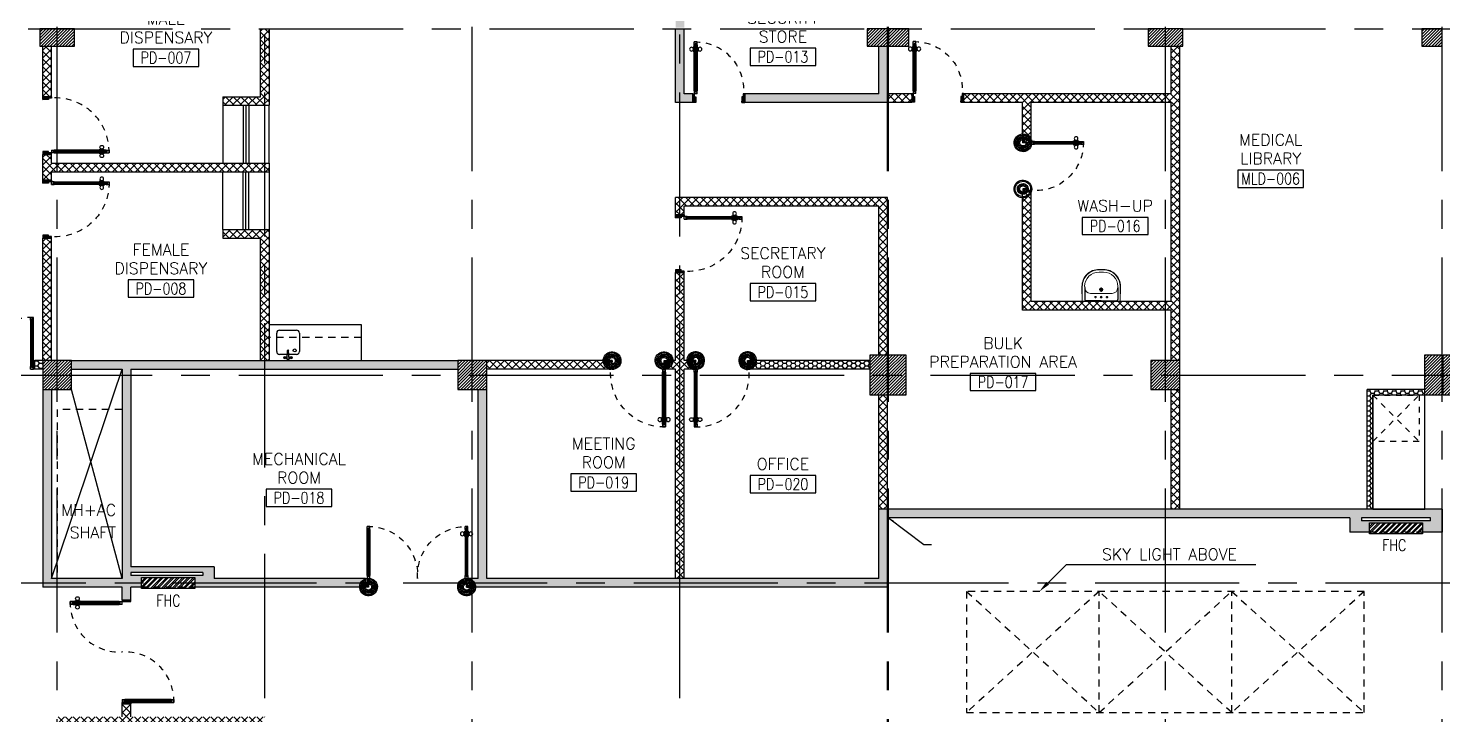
# Model space of a CAD drawing. Extents: x 417819.9 to 417911.9, y 43448 to 43539.2.
# Drawn here: x 417848.96 to 417873.49, y 43482.59 to 43494.48 of the extents above; entities that cross this region are included whole.
import ezdxf
from ezdxf.enums import TextEntityAlignment as Align

# ---------------------------------------------------------------- set-up
doc = ezdxf.new("R2010")
doc.units = 0
doc.header["$MEASUREMENT"] = 0
for name, pattern in [('CENTERX2', [4, 2.5, -0.5, 0.5, -0.5]), ('DASHED', [0.75, 0.5, -0.25]), ('HIDDEN', [0.375, 0.25, -0.125]), ('HIDDEN2', [0.1875, 0.125, -0.0625])]:
    doc.linetypes.add(name, pattern=pattern)
doc.layers.get('0').update_dxf_attribs({"linetype": 'CONTINUOUS'})
for name, color, linetype in [('AXES', 11, 'CENTERX2'), ('COL', 2, 'CONTINUOUS'), ('COUNTER', 5, 'CONTINUOUS'), ('DIM', 4, 'CONTINUOUS'), ('DOOR', 4, 'CONTINUOUS'), ('EJ', 8, 'CONTINUOUS'), ('FHC', 2, 'CONTINUOUS'), ('FIX', 3, 'CONTINUOUS'), ('GAR', 8, 'CONTINUOUS'), ('HAT', 8, 'CONTINUOUS'), ('HIDDEN', 9, 'HIDDEN2'), ('Locker', 7, 'CONTINUOUS'), ('ME-FIX', 3, 'CONTINUOUS'), ('RM-BOX', 2, 'CONTINUOUS'), ('RM-IND', 5, 'CONTINUOUS'), ('RM-NAME', 2, 'CONTINUOUS'), ('RM-NO', 2, 'CONTINUOUS'), ('SHAFT', 7, 'CONTINUOUS'), ('WALL', 2, 'CONTINUOUS'), ('WallType', 11, 'CONTINUOUS'), ('WallType2', 3, 'CONTINUOUS'), ('WIN', 7, 'CONTINUOUS')]:
    doc.layers.add(name, color=color, linetype=linetype)
doc.layers.get('DIM').off()
doc.styles.add('ROMANS', font='ROMANS.shx', dxfattribs={"width": 0.6})
doc.dimstyles.new('STANDARD in', dxfattribs={"dimtxt": 0.2, "dimasz": 0.1, "dimexe": 0.07, "dimexo": 0.05, "dimgap": 0.1, "dimtad": 1, "dimdec": 0, "dimlfac": 1000, "dimzin": 0, "dimdsep": 46, "dimtxsty": 'ROMANS', "dimblk": 'ARCHTICK', "dimcen": 0.05, "dimdle": 0.05, "dimclrd": 4, "dimclre": 4, "dimclrt": 2, "dimadec": 0, "dimazin": 0, "dimtfac": 1, "dimtdec": 0, "dimtmove": 2, "dimatfit": 3, "dimfxl": 0, "dimtolj": 1, "dimtzin": 0, "dimarcsym": 0})
pattern_1 = [(45, (0, 0), (-0.066291260736, 0.066291260736), []), (135, (0, 0), (-0.066291260736, -0.066291260736), [])]
pattern_2 = [(0, (0, 0), (0.075, 0.04330127), [0.05, -0.1]), (120, (0, 0), (-0.074999999836, 0.043301270284), [0.05, -0.1]), (60, (0, 0), (1.64e-10, 0.086602540284), [-0.1, 0.05])]

# ---------------------------------------------------------------- blocks, each defined once
blk = doc.blocks.new('A$C272A55A0')
at = {"layer": 'DOOR', "color": 0, "linetype": 'ByBlock'}
for p, q in [((0, 900), (0, 1050)), ((50, 1050), (0, 1050)), ((50, 950), (50, 1050)), ((1750, 950), (1750, 1050)), ((1750, 1050), (1800, 1050)), ((1800, 1050), (1800, 900)), ((0, 900), (25, 900)), ((25, 950), (50, 950)), ((25, 900), (25, 950)), ((75, 900), (25, 900)), ((25, 850), (25, 900)), ((42, 850), (25, 850)), ((58, 870), (42, 870)), ((42, 870), (42, 850)), ((58, 850), (58, 870)), ((75, 850), (58, 850)), ((75, 900), (75, 850)), ((1725, 900), (1775, 900)), ((1725, 900), (1725, 850)), ((1725, 850), (1742, 850)), ((1742, 870), (1758, 870)), ((1742, 850), (1742, 870)), ((1775, 950), (1750, 950)), ((1758, 870), (1758, 850)), ((1758, 850), (1775, 850)), ((1775, 900), (1775, 950)), ((1800, 900), (1775, 900)), ((1775, 850), (1775, 900)), ((25, 50), (42, 50)), ((25, 50), (25, 0)), ((25, 0), (75, 0)), ((75, 0), (25, 0)), ((42, 50), (42, 30)), ((42, 30), (58, 30)), ((58, 50), (75, 50)), ((58, 50), (58, 30)), ((75, 50), (75, 0)), ((1718, 160), (1709, 160)), ((1709, 95), (1709, 160)), ((1718, 95), (1709, 95)), ((1725, 173), (1718, 173)), ((1718, 173), (1718, 83)), ((1718, 95), (1718, 160)), ((1725, 83), (1718, 83)), ((1742, 50), (1725, 50)), ((1725, 50), (1725, 0)), ((1775, 0), (1725, 0)), ((1725, 0), (1775, 0)), ((1742, 50), (1742, 30)), ((1758, 30), (1742, 30)), ((1775, 50), (1758, 50)), ((1758, 50), (1758, 30)), ((1775, 173), (1782, 173)), ((1775, 83), (1782, 83)), ((1775, 50), (1775, 0)), ((1782, 173), (1782, 83)), ((1782, 160), (1791, 160)), ((1782, 95), (1782, 160)), ((1782, 95), (1791, 95)), ((1791, 95), (1791, 160))]:
    blk.add_line(p, q, dxfattribs=at)
at = {"layer": 'DOOR', "color": 9, "linetype": 'ByBlock'}
for p, q in [((50, 1050), (0, 1010)), ((50, 1050), (0, 937)), ((50, 1050), (37, 950)), ((1750, 1050), (1800, 1010)), ((1750, 1050), (1800, 937)), ((1750, 1050), (1763, 950))]:
    blk.add_line(p, q, dxfattribs=at)
at = {"layer": 'DOOR', "linetype": 'ByBlock'}
for p, q in [((25, 850), (25, 50)), ((42, 850), (42, 50)), ((58, 850), (58, 50)), ((75, 50), (75, 850)), ((1725, 50), (1725, 850)), ((1742, 850), (1742, 50)), ((1758, 850), (1758, 50)), ((1775, 850), (1775, 50))]:
    blk.add_line(p, q, dxfattribs=at)
at = {"layer": 'DOOR', "color": 0, "linetype": 'ByBlock'}
for centre in [(1676, 128), (1824, 128)]:
    blk.add_circle(centre, 32.4, dxfattribs=at)
at = {"layer": 'DOOR', "color": 9, "linetype": 'ByBlock'}
for centre, radius, start, end in [((50, 1050), 54.4, 203.2074, 270), ((50, 1050), 74.4, 227.7764, 270), ((50, 1050), 34.4, 180, 270), ((50, 1050), 14.4, 180, 270), ((1750, 1050), 14.4, 270, 0), ((1750, 1050), 34.4, 270, 0), ((1750, 1050), 54.4, 270, 336.7926), ((1750, 1050), 74.4, 270, 312.2236), ((50, 1050), 94.4, 238.0182, 270), ((50, 1050), 114, 244.0838, 257.3774), ((50, 1050), 134, 248.1598, 259.28), ((50, 1050), 154, 251.1053, 256.2858), ((1750, 1050), 94.4, 270, 301.9818), ((1750, 1050), 114, 282.6226, 295.9162), ((1750, 1050), 134, 280.72, 291.8402), ((1750, 1050), 154, 283.7142, 288.8947)]:
    blk.add_arc(centre, radius, start, end, dxfattribs=at)
at = {"layer": 'DOOR', "linetype": 'HIDDEN', "ltscale": 0.5}
for centre, start, end in [((50, 851), 268.3174, 3.2965), ((1750, 851), 176.7035, 271.6826)]:
    blk.add_arc(centre, 851, start, end, dxfattribs=at)
at = {"layer": 'WALL', "linetype": 'ByBlock'}
blk.add_line((1800, 900), (1800, 1050), dxfattribs=at)
blk = doc.blocks.new('*X90')
at = {"color": 0}
for p, q in [((49339, 32263), (49838, 32761)), ((49339, 32316), (49785, 32761)), ((49339, 32369), (49732, 32761)), ((49339, 32422), (49679, 32761)), ((49339, 32475), (49625, 32761)), ((49339, 32528), (49572, 32761)), ((49339, 32581), (49519, 32761)), ((49339, 32634), (49466, 32761)), ((49339, 32687), (49413, 32761)), ((49339, 32740), (49360, 32761)), ((49391, 32261), (49839, 32710)), ((49444, 32261), (49839, 32657)), ((49497, 32261), (49839, 32603)), ((49550, 32261), (49839, 32550)), ((49603, 32261), (49839, 32497)), ((49656, 32261), (49839, 32444)), ((49709, 32261), (49839, 32391)), ((49762, 32261), (49839, 32338)), ((49815, 32261), (49839, 32285))]:
    blk.add_line(p, q, dxfattribs=at)
blk = doc.blocks.new('COL50')
at = {"layer": 'COL'}
blk.add_lwpolyline([(-250, 250), (-250, -250), (250, -250), (250, 250)], close=True, dxfattribs=at)
blk = doc.blocks.new('RM1')
at = {"layer": 'RM-BOX'}
blk.add_lwpolyline([(570, -200), (-570, -200), (-570, -500), (570, -500)], close=True, dxfattribs=at)
at = {"layer": 'RM-NAME', "style": 'ROMANS'}
for tag, p in [('ROOMNAME1', (0, 324)), ('ROOMNAME2', (0, 0))]:
    blk.add_attdef(tag, text='', height=200, dxfattribs=at).set_placement(p, align=Align.MIDDLE)
at = {"layer": 'RM-NO', "style": 'ROMANS', "width": 0.8}
blk.add_attdef('ROOMNO', text='', height=200, dxfattribs=at).set_placement((0, -350), align=Align.MIDDLE)
blk = doc.blocks.new('*X95')
at = {"color": 0}
for p, q in [((42139, 32275), (42625, 32761)), ((42139, 32328), (42572, 32761)), ((42139, 32381), (42519, 32761)), ((42139, 32434), (42466, 32761)), ((42139, 32487), (42413, 32761)), ((42139, 32540), (42360, 32761)), ((42139, 32593), (42307, 32761)), ((42139, 32646), (42254, 32761)), ((42139, 32699), (42201, 32761)), ((42139, 32752), (42148, 32761)), ((42178, 32261), (42639, 32722)), ((42231, 32261), (42639, 32669)), ((42284, 32261), (42639, 32616)), ((42337, 32261), (42639, 32563)), ((42390, 32261), (42639, 32510)), ((42443, 32261), (42639, 32457)), ((42496, 32261), (42639, 32404)), ((42549, 32261), (42639, 32351)), ((42602, 32261), (42639, 32298))]:
    blk.add_line(p, q, dxfattribs=at)
blk = doc.blocks.new('A$C24ED45A6')
at = {"layer": 'DOOR', "color": 0, "linetype": 'ByBlock'}
for p, q in [((909, 1055), (909, 990)), ((918, 1055), (909, 1055)), ((918, 990), (909, 990)), ((918, 978), (918, 1068)), ((925, 1068), (918, 1068)), ((918, 1055), (918, 990)), ((925, 1100), (925, 1150)), ((925, 1150), (975, 1150)), ((975, 1150), (925, 1150)), ((942, 1100), (925, 1100)), ((942, 1100), (942, 1120)), ((958, 1120), (942, 1120)), ((958, 1100), (958, 1120)), ((975, 1100), (958, 1100)), ((975, 1100), (975, 1150)), ((975, 1068), (982, 1068)), ((982, 978), (982, 1068)), ((982, 1055), (982, 990)), ((982, 1055), (991, 1055)), ((982, 990), (991, 990)), ((991, 1055), (991, 990)), ((925, 978), (918, 978)), ((975, 978), (982, 978)), ((0, 0), (0, 150)), ((0, 150), (25, 150)), ((50, 0), (0, 0)), ((25, 150), (25, 100)), ((25, 100), (50, 100)), ((50, 100), (50, 0)), ((925, 150), (925, 200)), ((925, 200), (942, 200)), ((925, 150), (975, 150)), ((942, 200), (942, 180)), ((942, 180), (958, 180)), ((975, 100), (950, 100)), ((950, 100), (950, 0)), ((958, 180), (958, 200)), ((958, 200), (975, 200)), ((975, 200), (975, 150)), ((1000, 150), (975, 150)), ((975, 150), (975, 100)), ((1000, 150), (1000, 0)), ((950, 0), (1000, 0))]:
    blk.add_line(p, q, dxfattribs=at)
at = {"layer": 'DOOR', "linetype": 'ByBlock'}
for p, q in [((925, 1100), (925, 200)), ((942, 200), (942, 1100)), ((958, 200), (958, 1100)), ((975, 200), (975, 1100))]:
    blk.add_line(p, q, dxfattribs=at)
at = {"layer": 'DOOR', "color": 9, "linetype": 'ByBlock'}
for p, q in [((50, 0), (0, 114)), ((50, 0), (0, 40)), ((50, 0), (37, 100)), ((950, 0), (1000, 114)), ((950, 0), (963, 100)), ((950, 0), (1000, 40))]:
    blk.add_line(p, q, dxfattribs=at)
at = {"layer": 'DOOR', "color": 0, "linetype": 'ByBlock'}
for centre in [(876, 1023), (1024, 1023)]:
    blk.add_circle(centre, 32.4, dxfattribs=at)
at = {"layer": 'DOOR', "linetype": 'HIDDEN', "ltscale": 0.5}
blk.add_arc((950, 222), 928, 88.456, 184.4816, dxfattribs=at)
at = {"layer": 'DOOR', "color": 9, "linetype": 'ByBlock'}
for centre, radius, start, end in [((50, 0), 154, 103.7142, 108.8947), ((50, 0), 134, 100.72, 111.8402), ((50, 0), 114, 102.6226, 115.9162), ((50, 0), 94.4, 90, 121.9818), ((50, 0), 74.4, 90, 132.2236), ((50, 0), 54.4, 90, 156.7926), ((50, 0), 34.4, 90, 180), ((50, 0), 14.4, 90, 180), ((950, 0), 94.4, 58.0182, 90), ((950, 0), 74.4, 47.7764, 90), ((950, 0), 54.4, 23.2074, 90), ((950, 0), 34.4, 0, 90), ((950, 0), 14.4, 0, 90), ((950, 0), 134, 68.1598, 79.28), ((950, 0), 114, 64.0838, 77.3774), ((950, 0), 154, 71.1053, 76.2858)]:
    blk.add_arc(centre, radius, start, end, dxfattribs=at)
at = {"layer": 'WALL'}
blk.add_line((1000, 0), (1000, 150), dxfattribs=at)
blk = doc.blocks.new('DOOR90')
at = {"layer": 'DOOR', "color": 7, "linetype": 'ByBlock'}
for p, q in [((-150, 0), (0, 0)), ((-150, 0), (-150, -25)), ((0, -50), (-114, 0)), ((0, -50), (-40, 0)), ((0, -50), (0, 0)), ((-1000, -25), (-1050, -25)), ((-1050, -75), (-1050, -25)), ((-1050, -25), (-1050, -75)), ((-1000, -75), (-1050, -75)), ((-1000, -42), (-1020, -42)), ((-1020, -42), (-1020, -58)), ((-1000, -58), (-1020, -58)), ((-1000, -25), (-1000, -42)), ((-1000, -58), (-1000, -75)), ((-878, -18), (-968, -18)), ((-968, -25), (-968, -18)), ((-968, -75), (-968, -82)), ((-878, -82), (-968, -82)), ((-955, -9), (-890, -9)), ((-955, -18), (-955, -9)), ((-955, -18), (-890, -18)), ((-955, -82), (-890, -82)), ((-955, -82), (-955, -91)), ((-955, -91), (-890, -91)), ((-890, -18), (-890, -9)), ((-890, -82), (-890, -91)), ((-878, -25), (-878, -18)), ((-878, -75), (-878, -82)), ((-200, -25), (-150, -25)), ((-200, -42), (-200, -25)), ((-180, -42), (-200, -42)), ((-200, -58), (-180, -58)), ((-200, -75), (-200, -58)), ((-150, -75), (-200, -75)), ((-180, -58), (-180, -42)), ((-150, -25), (-100, -25)), ((-150, -75), (-150, -25)), ((-100, -25), (-100, -50)), ((0, -50), (-100, -37)), ((-100, -50), (0, -50)), ((-150, -875), (-100, -875)), ((-150, -900), (-150, -875)), ((-150, -900), (0, -900)), ((0, -900), (-150, -900)), ((0, -850), (-114, -900)), ((-100, -875), (-100, -850)), ((0, -850), (-100, -863)), ((-100, -850), (0, -850)), ((0, -850), (-40, -900)), ((0, -850), (0, -900))]:
    blk.add_line(p, q, dxfattribs=at)
at = {"layer": 'DOOR', "linetype": 'ByBlock'}
for p, q in [((-200, -25), (-1000, -25)), ((-200, -42), (-1000, -42)), ((-200, -58), (-1000, -58)), ((-1000, -75), (-200, -75))]:
    blk.add_line(p, q, dxfattribs=at)
at = {"layer": 'DOOR', "color": 7, "linetype": 'ByBlock'}
for centre in [(-923, 24), (-923, -124)]:
    blk.add_circle(centre, 32.4, dxfattribs=at)
for centre, radius, start, end in [((0, -50), 154, 161.1053, 166.2858), ((0, -50), 94.4, 148.0182, 180), ((0, -50), 134, 158.1598, 169.28), ((0, -50), 114, 154.0838, 167.3774), ((0, -50), 74.4, 137.7764, 180), ((0, -50), 54.4, 113.2074, 180), ((0, -50), 34.4, 90, 180), ((0, -50), 14.4, 90, 180), ((0, -850), 154, 193.7142, 198.8947), ((0, -850), 134, 190.72, 201.8402), ((0, -850), 94.4, 180, 211.9818), ((0, -850), 74.4, 180, 222.2236), ((0, -850), 54.4, 180, 246.7926), ((0, -850), 34.4, 180, 270), ((0, -850), 14.4, 180, 270)]:
    blk.add_arc(centre, radius, start, end, dxfattribs=at)
at = {"layer": 'DOOR', "linetype": 'HIDDEN', "ltscale": 0.5}
blk.add_arc((-222, -50), 828, 178.2701, 275.003, dxfattribs=at)
blk = doc.blocks.new('_ARCHTICK')
at = {"color": 0, "linetype": 'ByBlock', "const_width": 0.15}
blk.add_lwpolyline([(-0.5, -0.5), (0.5, 0.5)], dxfattribs=at)
blk = doc.blocks.new('*X89')
at = {"color": 0}
for p, q in [((61359, 32297), (61823, 32761)), ((61359, 32350), (61770, 32761)), ((61359, 32403), (61717, 32761)), ((61359, 32456), (61664, 32761)), ((61359, 32509), (61611, 32761)), ((61359, 32562), (61558, 32761)), ((61359, 32615), (61505, 32761)), ((61359, 32668), (61452, 32761)), ((61359, 32721), (61399, 32761)), ((61376, 32261), (61859, 32744)), ((61429, 32261), (61859, 32691)), ((61482, 32261), (61859, 32638)), ((61535, 32261), (61859, 32585)), ((61588, 32261), (61859, 32532)), ((61641, 32261), (61859, 32479)), ((61694, 32261), (61859, 32426)), ((61747, 32261), (61859, 32373)), ((61800, 32261), (61859, 32320)), ((61853, 32261), (61859, 32267))]:
    blk.add_line(p, q, dxfattribs=at)
blk = doc.blocks.new('C11')
at = {"layer": 'HAT'}
h = blk.add_hatch(dxfattribs=at)
h.set_pattern_fill('ANSI31', color=256, scale=300, style=0)
h.set_pattern_definition([(45, (-383765.23, -62181), (-26.5165043, 26.5165043), [])])
h.paths.add_polyline_path([(-20, 350), (-20, 700), (-320, 700), (-320, 350)])
h.paths.add_polyline_path([(-320, 0), (-20, 0), (-20, 350), (-320, 350)])
h = blk.add_hatch(dxfattribs=at)
h.set_pattern_fill('ANSI31', color=256, scale=300, style=0)
h.set_pattern_definition([(45, (-383445.23, -62181), (-26.5165043, 26.5165043), [])])
h.paths.add_polyline_path([(300, 350), (300, 700), (0, 700), (0, 350)])
h.paths.add_polyline_path([(0, 0), (300, 0), (300, 350), (0, 350)])
at = {"layer": 'COL'}
for points in [[(-20, 700), (-20, 0), (-320, 0), (-320, 700)], [(300, 700), (300, 0), (0, 0), (0, 700)]]:
    blk.add_lwpolyline(points, close=True, dxfattribs=at)
blk = doc.blocks.new('LAV-003')
at = {"layer": 'FIX', "linetype": 'ByBlock'}
blk.add_line((-328, -25), (328, -25), dxfattribs=at)
at = {"layer": 'FIX', "linetype": 'Continuous', "lineweight": 20}
for p, q in [((-328, -285), (-328, -25)), ((0, -165), (-187, -165)), ((0, -165), (187, -165)), ((328, -285), (328, -25)), ((-288, -285), (-288, -265)), ((287, -285), (287, -265)), ((0, -535), (-38, -535)), ((0, -575), (-38, -575)), ((0, -535), (38, -535)), ((0, -575), (38, -575))]:
    blk.add_line(p, q, dxfattribs=at)
at = {"layer": 'FIX', "linetype": 'ByBlock', "ltscale": 0.3}
for p, q in [((-288, -265), (-288, -60)), ((0, -35), (-262, -35)), ((0, -35), (262, -35)), ((287, -265), (287, -60))]:
    blk.add_line(p, q, dxfattribs=at)
at = {"layer": 'FIX', "linetype": 'DASHED', "lineweight": 20, "ltscale": 0.04}
for p, q in [((-36, -230), (37, -230)), ((0, -194), (0, -266))]:
    blk.add_line(p, q, dxfattribs=at)
at = {"layer": 'FIX', "lineweight": 20}
for p, q in [((-16, -101), (15, -101)), ((0, -85), (0, -116))]:
    blk.add_line(p, q, dxfattribs=at)
at = {"layer": 'FIX', "linetype": 'Continuous', "lineweight": 20}
blk.add_lwpolyline([(295, -25), (0, -25), (-328, -25), (-334, -285, 0.414214), (-38, -582), (0, -582), (38, -582, 0.414214), (334, -285), (328, -25), (0, -25)], format="xyb", dxfattribs=at)
at = {"layer": 'FIX', "linetype": 'HIDDEN', "lineweight": 20, "ltscale": 0.05}
for centre in [(-100, -101), (100, -101)]:
    blk.add_circle(centre, 12.4, dxfattribs=at)
at = {"layer": 'FIX', "lineweight": 20}
for centre, radius in [((0, -230), 29.5), ((0, -230), 22.5), ((0, -101), 15.5)]:
    blk.add_circle(centre, radius, dxfattribs=at)
at = {"layer": 'FIX', "linetype": 'ByBlock', "ltscale": 0.3}
for centre, start, end in [((-262, -60), 90, 180), ((262, -60), 0, 90)]:
    blk.add_arc(centre, 25, start, end, dxfattribs=at)
at = {"layer": 'FIX', "linetype": 'Continuous', "lineweight": 20}
for centre, radius, start, end in [((-187, -265), 100, 90, 180), ((187, -265), 100, 0, 90), ((-38, -285), 290, 180, 270), ((-38, -285), 250, 180, 270), ((38, -285), 290, 270, 0), ((38, -285), 250, 270, 0)]:
    blk.add_arc(centre, radius, start, end, dxfattribs=at)
blk = doc.blocks.new('fe-door')
at = {"layer": 'DOOR', "color": 0, "linetype": 'ByBlock'}
for p, q in [((-900, 1775), (-900, 1725)), ((-900, 1725), (-900, 1775)), ((-850, 1775), (-900, 1775)), ((-850, 1725), (-900, 1725)), ((-870, 1758), (-870, 1742)), ((-850, 1758), (-870, 1758)), ((-850, 1742), (-870, 1742)), ((-850, 1775), (-850, 1758)), ((-850, 1742), (-850, 1725)), ((-818, 1775), (-818, 1782)), ((-728, 1782), (-818, 1782)), ((-818, 1725), (-818, 1718)), ((-728, 1718), (-818, 1718)), ((-805, 1782), (-805, 1791)), ((-805, 1791), (-740, 1791)), ((-805, 1782), (-740, 1782)), ((-805, 1718), (-805, 1709)), ((-805, 1718), (-740, 1718)), ((-740, 1782), (-740, 1791)), ((-740, 1718), (-740, 1709)), ((-728, 1775), (-728, 1782)), ((-728, 1725), (-728, 1718)), ((-50, 1758), (-50, 1775)), ((-50, 1775), (0, 1775)), ((-30, 1758), (-50, 1758)), ((-50, 1725), (-50, 1742)), ((-50, 1742), (-30, 1742)), ((0, 1725), (-50, 1725)), ((-30, 1742), (-30, 1758)), ((150, 1800), (0, 1800)), ((0, 1800), (0, 1775)), ((0, 1725), (0, 1775)), ((0, 1775), (150, 1775)), ((150, 1775), (150, 1800)), ((-805, 1709), (-740, 1709)), ((0, 75), (0, 25)), ((0, 75), (50, 75)), ((0, 0), (0, 25)), ((0, 25), (50, 25)), ((150, 25), (0, 25)), ((0, 0), (150, 0)), ((30, 58), (30, 42)), ((50, 58), (30, 58)), ((30, 42), (50, 42)), ((50, 75), (50, 58)), ((50, 42), (50, 25)), ((150, 25), (150, 0)), ((850, 58), (850, 75)), ((850, 75), (900, 75)), ((850, 58), (870, 58)), ((850, 25), (850, 42)), ((850, 42), (870, 42)), ((850, 25), (900, 25)), ((870, 42), (870, 58)), ((900, 25), (900, 75)), ((900, 75), (900, 25))]:
    blk.add_line(p, q, dxfattribs=at)
at = {"layer": 'DOOR', "linetype": 'ByBlock'}
for p, q in [((-50, 1775), (-850, 1775)), ((-50, 1758), (-850, 1758)), ((-50, 1742), (-850, 1742)), ((-850, 1725), (-50, 1725)), ((850, 75), (50, 75)), ((50, 58), (850, 58)), ((50, 42), (850, 42)), ((50, 25), (850, 25))]:
    blk.add_line(p, q, dxfattribs=at)
at = {"layer": 'DOOR', "color": 0, "linetype": 'ByBlock'}
for centre in [(-773, 1824), (-773, 1676)]:
    blk.add_circle(centre, 32.4, dxfattribs=at)
at = {"layer": 'DOOR', "linetype": 'HIDDEN', "ltscale": 0.5}
for centre, start, end in [((-49, 1750), 178.3174, 273.2965), ((49, 50), 358.3174, 93.2965)]:
    blk.add_arc(centre, 851, start, end, dxfattribs=at)
at = {"layer": 'WALL'}
for p, q in [((0, 1800), (150, 1800)), ((0, 0), (150, 0))]:
    blk.add_line(p, q, dxfattribs=at)
at = {"layer": 'WALL', "linetype": 'ByBlock'}
blk.add_line((0, 1800), (150, 1800), dxfattribs=at)
blk = doc.blocks.new('A$C347D0806')
at = {"layer": 'ME-FIX'}
for p, q in [((0.627, 1.6), (0.627, 0)), ((0.019, 1.254), (0.019, 1.287)), ((0.019, 1.287), (0.174, 1.28)), ((0.019, 1.254), (0.174, 1.261)), ((0.107, 1.28), (0.107, 1.417)), ((0.107, 1.124), (0.107, 1.261)), ((0.157, 1.467), (0.478, 1.467)), ((0.528, 1.417), (0.528, 1.124)), ((0.478, 1.074), (0.157, 1.074)), ((0.627, 0), (0, 0))]:
    blk.add_line(p, q, dxfattribs=at)
for centre, radius in [((0.05, 1.32), 0.0217), ((0.05, 1.221), 0.0217), ((0.05, 1.32), 0.014), ((0.05, 1.221), 0.014), ((0.177, 1.156), 0.0255)]:
    blk.add_circle(centre, radius, dxfattribs=at)
for centre, radius, start, end in [((0.157, 1.417), 0.0499, 90, 180), ((0.174, 1.27), 0.00997, 270, 90), ((0.478, 1.417), 0.0499, 0, 90), ((0.157, 1.124), 0.0499, 180, 270), ((0.478, 1.124), 0.0499, 270, 0)]:
    blk.add_arc(centre, radius, start, end, dxfattribs=at)

msp = doc.modelspace()

# ---------------------------------------------------------------- hatches: boundary and pattern name
at = {"layer": 'FHC', "linetype": 'ByBlock', "ltscale": 0.3}
h = msp.add_hatch(dxfattribs=at)
h.set_pattern_fill('ANSI32', color=11, scale=175, style=0)
h.set_pattern_definition([(44.999998, (417640.020424, 43454.67332), (-0.046403885, 0.046403882), []), (44.999998, (417640.05136, 43454.67332), (-0.046403885, 0.046403882), [])])
h.paths.add_polyline_path([(417873.1366, 43485.7243), (417873.1366, 43485.9143), (417872.2166, 43485.9143), (417872.2166, 43485.7243)])
h.paths.add_polyline_path([(417872.004, 43485.3032), (417872.004, 43485.724), (417872.2665, 43485.724), (417872.2665, 43485.3032)], flags=9)
h = msp.add_hatch(dxfattribs=at)
h.set_pattern_fill('ANSI32', color=11, scale=175, style=0)
h.set_pattern_definition([(44.999998, (417618.725424, 43453.72332), (-0.046403885, 0.046403882), []), (44.999998, (417618.75636, 43453.72332), (-0.046403885, 0.046403882), [])])
h.paths.add_polyline_path([(417851.8416, 43484.7743), (417851.8416, 43484.9643), (417850.9216, 43484.9643), (417850.9216, 43484.7743)])
h.paths.add_polyline_path([(417850.709, 43484.3532), (417850.709, 43484.774), (417850.9715, 43484.774), (417850.9715, 43484.3532)], flags=9)
at = {"layer": 'HAT'}
h = msp.add_hatch(dxfattribs=at)
h.set_pattern_fill('ANSI31', color=256, scale=0.3, style=0)
h.set_pattern_definition([(45, (417490.911385, 43455.643322), (-0.0265165043, 0.0265165043), [])])
h.paths.add_polyline_path([(417849.4566, 43494.1743), (417849.4566, 43494.4743), (417849.1566, 43494.4743), (417849.1566, 43494.1743)])
h.paths.add_polyline_path([(417849.7566, 43494.1743), (417849.7566, 43494.4743), (417849.4566, 43494.4743), (417849.4566, 43494.1743)])
h = msp.add_hatch(dxfattribs=at)
h.set_pattern_fill('ANSI31', color=256, scale=300, style=0)
h.set_pattern_definition([(44.999998, (417480.111367, 43455.643322), (-0.0265165056, 0.026516504), [])])
h.paths.add_polyline_path([(417863.5066, 43494.1743), (417863.8566, 43494.1743), (417863.8566, 43494.4743), (417863.5066, 43494.4743)])
h = msp.add_hatch(dxfattribs=at)
h.set_pattern_fill('ANSI31', color=256, scale=300, style=0)
h.set_pattern_definition([(44.999998, (417480.481367, 43455.643322), (-0.0265165056, 0.026516504), [])])
h.paths.add_polyline_path([(417863.8766, 43494.1743), (417864.2266, 43494.1743), (417864.2266, 43494.4743), (417863.8766, 43494.4743)])
h = msp.add_hatch(dxfattribs=at)
h.set_pattern_fill('ANSI31', color=256, scale=0.3, style=0)
h.set_pattern_definition([(45, (417510.131385, 43455.643322), (-0.0265165043, 0.0265165043), [])])
h.paths.add_polyline_path([(417868.6766, 43494.1743), (417868.6766, 43494.4743), (417868.3766, 43494.4743), (417868.3766, 43494.1743)])
h.paths.add_polyline_path([(417868.9766, 43494.1743), (417868.9766, 43494.4743), (417868.6766, 43494.4743), (417868.6766, 43494.1743)])
h = msp.add_hatch(dxfattribs=at)
h.set_pattern_fill('ANSI31', color=256, scale=0.3, style=0)
h.set_pattern_definition([(45, (417489.731385, 43455.643322), (-0.0265165043, 0.0265165043), [])])
h.paths.add_polyline_path([(417873.1266, 43494.1743), (417873.4766, 43494.1743), (417873.4766, 43494.4743), (417873.1266, 43494.4743)])
h = msp.add_hatch(dxfattribs=at)
h.set_pattern_fill('ANSI31', color=256, scale=0.3, style=0)
h.set_pattern_definition([(45, (417480.111385, 43425.943322), (-0.0265165043, 0.0265165043), [])])
h.paths.add_polyline_path([(417863.8566, 43488.4743), (417863.8566, 43488.8243), (417863.5566, 43488.8243), (417863.5566, 43488.4743)])
h.paths.add_polyline_path([(417863.5566, 43488.1243), (417863.8566, 43488.1243), (417863.8566, 43488.4743), (417863.5566, 43488.4743)])
h = msp.add_hatch(dxfattribs=at)
h.set_pattern_fill('ANSI31', color=256, scale=0.3, style=0)
h.set_pattern_definition([(45, (417480.431385, 43425.943322), (-0.0265165043, 0.0265165043), [])])
h.paths.add_polyline_path([(417864.1766, 43488.4743), (417864.1766, 43488.8243), (417863.8766, 43488.8243), (417863.8766, 43488.4743)])
h.paths.add_polyline_path([(417863.8766, 43488.1243), (417864.1766, 43488.1243), (417864.1766, 43488.4743), (417863.8766, 43488.4743)])
at = {"layer": 'WallType'}
h = msp.add_hatch(dxfattribs=at)
h.set_pattern_fill('ANSI37', color=256, scale=0.75, style=0)
h.set_pattern_definition(pattern_1)
h.paths.add_polyline_path([(417853.1316, 43494.4743), (417852.9816, 43494.4743), (417852.9816, 43493.2993), (417852.3316, 43493.2993), (417852.3316, 43493.1493), (417853.1316, 43493.1493)])
h = msp.add_hatch(dxfattribs=at)
h.set_pattern_fill('ANSI37', color=256, scale=0.75, style=0)
h.set_pattern_definition(pattern_1)
h.paths.add_polyline_path([(417849.3566, 43494.1743), (417849.2066, 43494.1743), (417849.2066, 43493.2993), (417849.3566, 43493.2993)])
h = msp.add_hatch(dxfattribs=at)
h.set_pattern_fill('ANSI37', color=256, scale=0.75, style=0)
h.set_pattern_definition(pattern_1)
h.paths.add_polyline_path([(417868.9266, 43494.1743), (417868.7766, 43494.1743), (417868.7766, 43493.3493), (417865.1766, 43493.3493), (417865.1766, 43493.1993), (417866.2016, 43493.1993), (417866.2016, 43492.5493), (417866.3516, 43492.5493), (417866.3516, 43493.1993), (417868.7766, 43493.1993), (417868.7766, 43489.7493), (417866.3516, 43489.7493), (417866.3516, 43491.6493), (417866.2016, 43491.6493), (417866.2016, 43489.5993), (417868.7766, 43489.5993), (417868.7766, 43488.7243), (417868.9266, 43488.7243)])
h = msp.add_hatch(dxfattribs=at)
h.set_pattern_fill('ANSI37', color=256, scale=0.75, style=0)
h.set_pattern_definition(pattern_1)
h.paths.add_polyline_path([(417864.2766, 43493.3493), (417863.8766, 43493.3493), (417863.8766, 43493.1993), (417864.2766, 43493.1993)])
h = msp.add_hatch(dxfattribs=at)
h.set_pattern_fill('ANSI37', color=256, scale=0.75, style=0)
h.set_pattern_definition(pattern_1)
h.paths.add_polyline_path([(417853.1316, 43492.1493), (417849.3566, 43492.1493), (417849.3566, 43492.2993), (417849.2066, 43492.2993), (417849.2066, 43491.8493), (417849.3566, 43491.8493), (417849.3566, 43491.9993), (417853.1316, 43491.9993)])
h = msp.add_hatch(dxfattribs=at)
h.set_pattern_fill('ANSI37', color=256, scale=0.75, style=0)
h.set_pattern_definition(pattern_1)
h.paths.add_polyline_path([(417859.0316, 43488.7243), (417856.9066, 43488.7243), (417856.9066, 43488.5743), (417859.0316, 43488.5743)])
h.paths.add_polyline_path([(417860.4816, 43488.7243), (417860.3316, 43488.7243), (417860.3316, 43490.2493), (417860.1816, 43490.2493), (417860.1816, 43488.7243), (417860.0316, 43488.7243), (417860.0316, 43488.5743), (417860.1816, 43488.5743), (417860.1816, 43484.9493), (417860.3316, 43484.9493), (417860.3316, 43488.5743), (417860.4816, 43488.5743)])
h.paths.add_polyline_path([(417863.8566, 43491.5493), (417860.1816, 43491.5493), (417860.1816, 43491.2493), (417860.3316, 43491.2493), (417860.3316, 43491.3993), (417863.7066, 43491.3993), (417863.7066, 43488.8243), (417863.8566, 43488.8243)])
h.paths.add_polyline_path([(417863.8566, 43488.1243), (417863.7066, 43488.1243), (417863.7066, 43486.1493), (417863.8566, 43486.1493)])
h = msp.add_hatch(dxfattribs=at)
h.set_pattern_fill('ANSI37', color=256, scale=0.75, style=0)
h.set_pattern_definition(pattern_1)
h.paths.add_polyline_path([(417853.1316, 43490.9993), (417852.3316, 43490.9993), (417852.3316, 43490.8493), (417852.9816, 43490.8493), (417852.9816, 43488.7243), (417853.1316, 43488.7243)])
h = msp.add_hatch(dxfattribs=at)
h.set_pattern_fill('ANSI37', color=256, scale=0.75, style=0)
h.set_pattern_definition(pattern_1)
h.paths.add_polyline_path([(417849.3566, 43490.8493), (417849.2066, 43490.8493), (417849.2066, 43488.7243), (417849.3566, 43488.7243)])
h = msp.add_hatch(dxfattribs=at)
h.set_pattern_fill('ANSI37', color=256, scale=0.75, style=0)
h.set_pattern_definition(pattern_1)
h.paths.add_polyline_path([(417868.9266, 43488.2243), (417868.7766, 43488.2243), (417868.7766, 43486.1493), (417868.9266, 43486.1493)])
h = msp.add_hatch(dxfattribs=at)
h.set_pattern_fill('ANSI37', color=256, scale=0.75, style=0)
h.set_pattern_definition(pattern_1)
h.paths.add_polyline_path([(417853.1316, 43481.2743), (417853.0566, 43481.2743), (417853.0566, 43478.7493), (417853.2816, 43478.7493), (417853.2816, 43478.8993), (417853.1316, 43478.8993)])
h.paths.add_polyline_path([(417853.0566, 43481.2743), (417852.9816, 43481.2743), (417852.9816, 43478.8993), (417850.5066, 43478.8993), (417850.5066, 43478.7493), (417853.0566, 43478.7493)])
h.paths.add_polyline_path([(417853.0566, 43482.5493), (417850.7316, 43482.5493), (417850.7316, 43482.7743), (417850.5816, 43482.7743), (417850.5816, 43482.5493), (417850.3816, 43482.5493), (417849.4566, 43482.5493), (417849.4566, 43482.3993), (417852.9816, 43482.3993), (417852.9816, 43481.2743), (417853.0566, 43481.2743)])
at = {"layer": 'WallType2'}
h = msp.add_hatch(dxfattribs=at)
h.set_pattern_fill('HONEY', color=256, scale=0.4, style=0)
h.set_pattern_definition(pattern_2)
h.paths.add_polyline_path([(417863.5566, 43498.1693), (417860.3316, 43498.1693), (417860.3316, 43498.3193), (417860.1816, 43498.3193), (417860.1816, 43496.8193), (417860.3316, 43496.8193), (417860.3316, 43498.0193), (417863.5566, 43498.0193)])
h.paths.add_polyline_path([(417863.8566, 43497.7943), (417863.7066, 43497.7943), (417863.7066, 43495.7693), (417860.3316, 43495.7693), (417860.3316, 43495.9193), (417860.1816, 43495.9193), (417860.1816, 43494.4943), (417860.3316, 43494.4943), (417860.3316, 43495.6193), (417863.7066, 43495.6193), (417863.7066, 43494.7943), (417863.8566, 43494.7943)])
h.paths.add_polyline_path([(417860.3316, 43494.4743), (417860.1816, 43494.4743), (417860.1816, 43493.1993), (417860.4816, 43493.1993), (417860.4816, 43493.3493), (417860.3316, 43493.3493)])
h.paths.add_polyline_path([(417863.8566, 43494.1743), (417863.7066, 43494.1743), (417863.7066, 43493.3493), (417861.3816, 43493.3493), (417861.3816, 43493.1993), (417863.8566, 43493.1993)])
h = msp.add_hatch(dxfattribs=at)
h.set_pattern_fill('HONEY', color=256, scale=0.4, style=0)
h.set_pattern_definition(pattern_2)
h.paths.add_polyline_path([(417849.2066, 43488.7243), (417849.0683, 43488.7243), (417849.0683, 43488.5743), (417849.2066, 43488.5743)])
h = msp.add_hatch(dxfattribs=at)
h.set_pattern_fill('HONEY', color=256, scale=0.4, style=0)
h.set_pattern_definition(pattern_2)
h.paths.add_polyline_path([(417856.4066, 43488.7243), (417852.9816, 43488.7243), (417849.7066, 43488.7243), (417849.7066, 43488.5743), (417850.5816, 43488.5743), (417850.5816, 43484.9493), (417849.3566, 43484.9493), (417849.3566, 43488.2243), (417849.2066, 43488.2243), (417849.2066, 43484.7993), (417850.5816, 43484.7993), (417850.5816, 43484.5743), (417850.7316, 43484.5743), (417850.7316, 43484.7993), (417850.9216, 43484.7993), (417850.9216, 43484.9643), (417851.8416, 43484.9643), (417851.8416, 43484.7993), (417854.8066, 43484.7993), (417854.8066, 43484.9493), (417852.1816, 43484.9493), (417852.1816, 43485.1493), (417850.7316, 43485.1493), (417850.7316, 43488.5743), (417856.4066, 43488.5743)])
h.paths.add_polyline_path([(417851.9816, 43485.0493), (417851.9816, 43484.9993), (417850.7316, 43484.9993), (417850.7316, 43485.0493)], flags=16)
h = msp.add_hatch(dxfattribs=at)
h.set_pattern_fill('HONEY', color=256, scale=0.4, style=0)
h.set_pattern_definition(pattern_2)
h.paths.add_polyline_path([(417863.5566, 43488.7243), (417861.4816, 43488.7243), (417861.4816, 43488.5743), (417863.5566, 43488.5743)])
h = msp.add_hatch(dxfattribs=at)
h.set_pattern_fill('HONEY', color=256, scale=0.4, style=0)
h.set_pattern_definition(pattern_2)
h.paths.add_polyline_path([(417863.8566, 43486.1493), (417863.7066, 43486.1493), (417863.7066, 43484.9493), (417860.1816, 43484.9493), (417856.9066, 43484.9493), (417856.9066, 43488.2243), (417856.7566, 43488.2243), (417856.7566, 43484.9493), (417856.6066, 43484.9493), (417856.6066, 43484.7993), (417863.8566, 43484.7993)])
h = msp.add_hatch(dxfattribs=at)
h.set_pattern_fill('HONEY', color=256, scale=0.4, style=0)
h.set_pattern_definition(pattern_2)
h.paths.add_polyline_path([(417872.2766, 43488.1243), (417873.1766, 43488.1243), (417873.1766, 43488.2243), (417872.1766, 43488.2243), (417872.1766, 43486.1493), (417872.2766, 43486.1493)])
h = msp.add_hatch(dxfattribs=at)
h.set_pattern_fill('HONEY', color=256, scale=0.4, style=0)
h.set_pattern_definition(pattern_2)
h.paths.add_polyline_path([(417868.6766, 43486.1493), (417863.8766, 43486.1493), (417863.8766, 43485.9993), (417868.6766, 43485.9993)])
h = msp.add_hatch(dxfattribs=at)
h.set_pattern_fill('HONEY', color=256, scale=0.4, style=0)
h.set_pattern_definition(pattern_2)
h.paths.add_polyline_path([(417873.4766, 43486.1493), (417868.7766, 43486.1493), (417868.6766, 43486.1493), (417868.6766, 43485.9993), (417871.8766, 43485.9993), (417871.8766, 43485.7493), (417872.2166, 43485.7493), (417872.2166, 43485.9143), (417873.1366, 43485.9143), (417873.1366, 43485.7493), (417873.4766, 43485.7493)])
h.paths.add_polyline_path([(417872.0766, 43485.9993), (417873.2766, 43485.9993), (417873.2766, 43485.9493), (417872.0766, 43485.9493)], flags=16)

# ---------------------------------------------------------------- linework, layer by layer
at = {"layer": 'AXES'}
for p, q in [((417849.4566, 43460.01), (417849.4566, 43538.4875)), ((417856.6566, 43460.01), (417856.6566, 43538.4875)), ((417868.6766, 43460.01), (417868.6766, 43538.3443)), ((417863.8566, 43460.01), (417863.8566, 43538.1468)), ((417863.8766, 43460.01), (417863.8766, 43538.1468)), ((417873.4766, 43460.01), (417873.4766, 43538.1375)), ((417853.0566, 43466.8743), (417853.0566, 43525.6943)), ((417860.2566, 43466.8743), (417860.2566, 43525.6943)), ((417820.9552, 43494.4743), (417889.6966, 43494.4743)), ((417820.6052, 43488.4743), (417889.6966, 43488.4743)), ((417831.4566, 43484.8743), (417889.6966, 43484.8743))]:
    msp.add_line(p, q, dxfattribs=at)
at = {"layer": 'COL'}
for p, q in [((417863.5066, 43494.4743), (417863.5066, 43494.1743)), ((417863.8566, 43494.4743), (417863.5066, 43494.4743)), ((417863.8566, 43494.1743), (417863.8566, 43494.4743)), ((417863.8766, 43494.4743), (417863.8766, 43494.1743)), ((417864.2266, 43494.4743), (417863.8766, 43494.4743)), ((417864.2266, 43494.1743), (417864.2266, 43494.4743)), ((417863.5066, 43494.1743), (417863.8566, 43494.1743)), ((417863.8766, 43494.1743), (417864.2266, 43494.1743))]:
    msp.add_line(p, q, dxfattribs=at)
for points in [[(417849.7566, 43494.4743), (417849.1566, 43494.4743), (417849.1566, 43494.1743), (417849.7566, 43494.1743)], [(417868.9766, 43494.4743), (417868.3766, 43494.4743), (417868.3766, 43494.1743), (417868.9766, 43494.1743)], [(417873.1266, 43494.4743), (417873.1266, 43494.1743), (417873.4766, 43494.1743), (417873.4766, 43494.4743)], [(417863.8566, 43488.8243), (417863.8566, 43488.1243), (417863.5566, 43488.1243), (417863.5566, 43488.8243)], [(417864.1766, 43488.8243), (417864.1766, 43488.1243), (417863.8766, 43488.1243), (417863.8766, 43488.8243)], [(417868.4266, 43488.7243), (417868.4266, 43488.2243), (417868.9266, 43488.2243), (417868.9266, 43488.7243)]]:
    msp.add_lwpolyline(points, close=True, dxfattribs=at)
at = {"layer": 'COUNTER'}
for p, q in [((417852.3316, 43493.1493), (417852.3316, 43492.1493)), ((417853.1316, 43492.1493), (417853.1316, 43493.1493)), ((417852.3316, 43490.9993), (417852.3316, 43491.9993)), ((417853.1316, 43491.9993), (417853.1316, 43490.9993))]:
    msp.add_line(p, q, dxfattribs=at)
at = {"layer": 'FHC', "linetype": 'ByBlock', "ltscale": 0.3}
for p, q in [((417872.2166, 43485.9143), (417873.1366, 43485.9143)), ((417872.2166, 43485.7243), (417872.2166, 43485.9143)), ((417873.1366, 43485.9143), (417873.1366, 43485.7243)), ((417873.1366, 43485.7243), (417872.2166, 43485.7243)), ((417850.9216, 43484.9643), (417851.8416, 43484.9643)), ((417850.9216, 43484.7743), (417850.9216, 43484.9643)), ((417851.8416, 43484.9643), (417851.8416, 43484.7743)), ((417851.8416, 43484.7743), (417850.9216, 43484.7743))]:
    msp.add_line(p, q, dxfattribs=at)
at = {"layer": 'FHC', "color": 250, "linetype": 'HIDDEN', "ltscale": 0.25}
for p, q in [((417873.1298, 43485.7493), (417872.2261, 43485.7493)), ((417851.8416, 43484.7993), (417850.9216, 43484.7993))]:
    msp.add_line(p, q, dxfattribs=at)
at = {"layer": 'GAR'}
for p, q in [((417849.3566, 43484.9493), (417850.5816, 43488.5743)), ((417850.5816, 43484.9493), (417849.7066, 43488.2243))]:
    msp.add_line(p, q, dxfattribs=at)
at = {"layer": 'HIDDEN'}
for p, q in [((417849.4566, 43487.8743), (417849.4566, 43484.9493)), ((417850.5816, 43487.8743), (417849.4566, 43487.8743)), ((417872.1266, 43484.7243), (417865.2266, 43484.7243)), ((417865.2266, 43484.7243), (417865.2266, 43482.6243)), ((417867.5266, 43484.7243), (417865.2266, 43482.6243)), ((417865.2266, 43484.7243), (417867.5266, 43482.6243)), ((417869.8266, 43482.6243), (417867.5266, 43484.7243)), ((417867.5266, 43482.6243), (417869.8266, 43484.7243)), ((417867.5266, 43482.6243), (417867.5266, 43484.7243)), ((417867.5266, 43482.6243), (417867.5266, 43484.7243)), ((417872.1266, 43484.7243), (417869.8266, 43482.6243)), ((417869.8266, 43484.7243), (417872.1266, 43482.6243)), ((417869.8266, 43482.6243), (417869.8266, 43484.7243)), ((417869.8266, 43482.6243), (417869.8266, 43484.7243)), ((417872.1266, 43482.6243), (417872.1266, 43484.7243)), ((417865.2266, 43482.6243), (417872.1266, 43482.6243))]:
    msp.add_line(p, q, dxfattribs=at)
at = {"layer": 'ME-FIX', "linetype": 'HIDDEN2'}
msp.add_line((417854.7318, 43489.1243), (417853.1316, 43489.1243), dxfattribs=at)
at = {"layer": 'RM-IND'}
for p, q in [((417866.6357, 43484.8654), (417866.9641, 43485.1922)), ((417866.9641, 43485.1922), (417867.4771, 43485.1922)), ((417867.4771, 43485.1922), (417870.2437, 43485.1922))]:
    msp.add_line(p, q, dxfattribs=at)
msp.add_solid([(417866.6592, 43484.8418), (417866.6122, 43484.889), (417866.4939, 43484.7243)], dxfattribs=at)
at = {"layer": 'SHAFT', "color": 8, "linetype": 'HIDDEN', "ltscale": 0.3}
for p, q in [((417872.2766, 43487.3243), (417873.0766, 43488.1243)), ((417872.2766, 43488.1243), (417873.0766, 43487.3243))]:
    msp.add_line(p, q, dxfattribs=at)
at = {"layer": 'SHAFT', "color": 3, "linetype": 'ByBlock', "ltscale": 0.3}
msp.add_lwpolyline([(417872.2766, 43486.1493), (417873.1766, 43486.1493), (417873.1766, 43488.1243), (417872.2766, 43488.1243)], close=True, dxfattribs=at)
at = {"layer": 'SHAFT', "color": 8, "linetype": 'HIDDEN', "ltscale": 0.3}
msp.add_lwpolyline([(417872.2766, 43488.1243), (417873.0766, 43488.1243), (417873.0766, 43487.3243), (417872.2766, 43487.3243)], close=True, dxfattribs=at)
at = {"layer": 'WALL'}
for p, q in [((417852.9816, 43494.4743), (417853.1316, 43494.4743)), ((417852.9816, 43493.2993), (417852.9816, 43494.4743)), ((417853.1316, 43494.4743), (417853.1316, 43493.1493)), ((417860.1816, 43494.4743), (417860.3316, 43494.4743)), ((417860.1816, 43493.1993), (417860.1816, 43494.4743)), ((417860.3316, 43493.3493), (417860.3316, 43494.4743)), ((417849.2066, 43493.2993), (417849.2066, 43494.1743)), ((417849.3566, 43493.2993), (417849.3566, 43494.1743)), ((417863.7066, 43493.3493), (417863.7066, 43494.1743)), ((417863.8566, 43493.1993), (417863.8566, 43494.1743)), ((417868.7766, 43493.3493), (417868.7766, 43494.1743)), ((417868.9266, 43488.7243), (417868.9266, 43494.1743)), ((417849.3566, 43493.2993), (417849.2066, 43493.2993)), ((417852.3316, 43493.2993), (417852.9816, 43493.2993)), ((417852.3316, 43493.2993), (417852.3316, 43493.1493)), ((417860.4816, 43493.1993), (417860.1816, 43493.1993)), ((417860.4816, 43493.3493), (417860.3316, 43493.3493)), ((417860.4816, 43493.1993), (417860.4816, 43493.3493)), ((417863.7066, 43493.3493), (417861.3816, 43493.3493)), ((417861.3816, 43493.1993), (417861.3816, 43493.3493)), ((417863.8566, 43493.1993), (417861.3816, 43493.1993)), ((417863.8766, 43493.1993), (417863.8766, 43493.3493)), ((417864.2766, 43493.3493), (417863.8766, 43493.3493)), ((417864.2766, 43493.1993), (417863.8766, 43493.1993)), ((417864.2766, 43493.3493), (417864.2766, 43493.1993)), ((417868.7766, 43493.3493), (417865.1766, 43493.3493)), ((417865.1766, 43493.3493), (417865.1766, 43493.1993)), ((417866.2016, 43493.1993), (417865.1766, 43493.1993)), ((417866.2016, 43492.5493), (417866.2016, 43493.1993)), ((417868.7766, 43493.1993), (417866.3516, 43493.1993)), ((417866.3516, 43492.5493), (417866.3516, 43493.1993)), ((417868.7766, 43489.7493), (417868.7766, 43493.1993)), ((417852.3316, 43493.1493), (417853.1316, 43493.1493)), ((417866.2016, 43492.5493), (417866.3516, 43492.5493)), ((417849.2066, 43491.8493), (417849.2066, 43492.2993)), ((417849.3566, 43492.2993), (417849.2066, 43492.2993)), ((417849.3566, 43492.1493), (417849.3566, 43492.2993)), ((417849.3566, 43492.1493), (417853.1316, 43492.1493)), ((417849.3566, 43491.9993), (417853.1316, 43491.9993)), ((417849.3566, 43491.8493), (417849.3566, 43491.9993)), ((417853.1316, 43492.1493), (417853.1316, 43491.9993)), ((417849.3566, 43491.8493), (417849.2066, 43491.8493)), ((417863.8566, 43491.5493), (417860.1816, 43491.5493)), ((417860.1816, 43491.2493), (417860.1816, 43491.5493)), ((417863.8566, 43488.7243), (417863.8566, 43491.5493)), ((417866.2016, 43489.5993), (417866.2016, 43491.6493)), ((417866.2016, 43491.6493), (417866.3516, 43491.6493)), ((417866.3516, 43489.7493), (417866.3516, 43491.6493)), ((417860.3316, 43491.2493), (417860.1816, 43491.2493)), ((417860.3316, 43491.2493), (417860.3316, 43491.3993)), ((417863.7066, 43491.3993), (417860.3316, 43491.3993)), ((417863.7066, 43488.8243), (417863.7066, 43491.3993)), ((417852.3316, 43490.9993), (417853.1316, 43490.9993)), ((417852.3316, 43490.9993), (417852.3316, 43490.8493)), ((417853.1316, 43490.9993), (417853.1316, 43488.7243)), ((417849.2066, 43488.7243), (417849.2066, 43490.8493)), ((417849.3566, 43490.8493), (417849.2066, 43490.8493)), ((417849.3566, 43488.7243), (417849.3566, 43490.8493)), ((417852.3316, 43490.8493), (417852.9816, 43490.8493)), ((417852.9816, 43488.7243), (417852.9816, 43490.8493)), ((417860.3316, 43490.2493), (417860.1816, 43490.2493)), ((417860.1816, 43488.7243), (417860.1816, 43490.2493)), ((417860.3316, 43488.7243), (417860.3316, 43490.2493)), ((417868.7766, 43489.7493), (417866.3516, 43489.7493)), ((417868.7766, 43489.5993), (417866.2016, 43489.5993)), ((417868.7766, 43488.7243), (417868.7766, 43489.5993)), ((417849.2066, 43488.7243), (417849.0683, 43488.7243)), ((417849.0683, 43488.5743), (417849.0683, 43488.7243)), ((417849.2066, 43488.5743), (417849.0683, 43488.5743)), ((417849.7066, 43488.7243), (417852.9816, 43488.7243)), ((417849.7066, 43488.5743), (417850.5816, 43488.5743)), ((417850.5816, 43488.5743), (417850.5816, 43484.9493)), ((417850.7316, 43488.5743), (417856.4066, 43488.5743)), ((417850.7316, 43488.5743), (417850.7316, 43485.1493)), ((417852.9816, 43488.7243), (417856.4066, 43488.7243)), ((417859.0316, 43488.7243), (417856.9066, 43488.7243)), ((417859.0316, 43488.5743), (417856.9066, 43488.5743)), ((417859.0316, 43488.5743), (417859.0316, 43488.7243)), ((417860.1816, 43488.7243), (417860.0316, 43488.7243)), ((417860.0316, 43488.5743), (417860.0316, 43488.7243)), ((417860.1816, 43488.5743), (417860.0316, 43488.5743)), ((417860.1816, 43484.9493), (417860.1816, 43488.5743)), ((417860.4816, 43488.7243), (417860.3316, 43488.7243)), ((417860.4816, 43488.5743), (417860.3316, 43488.5743)), ((417860.3316, 43484.9493), (417860.3316, 43488.5743)), ((417860.4816, 43488.5743), (417860.4816, 43488.7243)), ((417861.4816, 43488.5743), (417861.4816, 43488.7243)), ((417863.5566, 43488.7243), (417861.4816, 43488.7243)), ((417863.5566, 43488.5743), (417861.4816, 43488.5743)), ((417849.2066, 43488.2243), (417849.2066, 43484.7993)), ((417849.3566, 43488.2243), (417849.3566, 43484.9493)), ((417856.7566, 43484.9493), (417856.7566, 43488.2243)), ((417856.9066, 43484.9493), (417856.9066, 43488.2243)), ((417863.7066, 43484.9493), (417863.7066, 43488.1243)), ((417863.8566, 43484.7993), (417863.8566, 43488.2243)), ((417868.7766, 43486.1493), (417868.7766, 43488.2243)), ((417868.9266, 43486.1493), (417868.9266, 43488.2243)), ((417872.1766, 43486.1493), (417872.1766, 43488.2243)), ((417873.1766, 43488.2243), (417872.1766, 43488.2243)), ((417872.2766, 43486.1493), (417872.2766, 43488.1243)), ((417873.1766, 43488.1243), (417872.2766, 43488.1243)), ((417868.7766, 43486.1493), (417863.7066, 43486.1493)), ((417863.8766, 43485.9993), (417863.8766, 43486.1493)), ((417873.4766, 43486.1493), (417868.7766, 43486.1493)), ((417873.4766, 43485.9993), (417873.4766, 43486.1493)), ((417873.4766, 43486.1493), (417873.4766, 43485.7493)), ((417871.8766, 43485.9993), (417863.8766, 43485.9993)), ((417871.8766, 43485.9993), (417871.8766, 43485.7493)), ((417873.2766, 43485.9993), (417872.0766, 43485.9993)), ((417872.0766, 43485.9993), (417872.0766, 43485.9493)), ((417873.2766, 43485.9493), (417872.0766, 43485.9493)), ((417873.2766, 43485.9493), (417873.2766, 43485.9993)), ((417872.2166, 43485.7493), (417871.8766, 43485.7493)), ((417873.4766, 43485.7493), (417873.1366, 43485.7493)), ((417852.1816, 43485.1493), (417850.7316, 43485.1493)), ((417852.1816, 43485.1493), (417852.1816, 43484.9493)), ((417850.5816, 43484.9493), (417849.3566, 43484.9493)), ((417851.9816, 43485.0493), (417850.7316, 43485.0493)), ((417850.7316, 43485.0493), (417850.7316, 43484.9993)), ((417851.9816, 43484.9993), (417850.7316, 43484.9993)), ((417850.9216, 43484.7993), (417850.9216, 43484.9643)), ((417850.9216, 43484.9643), (417851.8416, 43484.9643)), ((417851.8416, 43484.9643), (417851.8416, 43484.7993)), ((417851.9816, 43485.0493), (417851.9816, 43484.9993)), ((417854.8066, 43484.9493), (417852.1816, 43484.9493)), ((417854.8066, 43484.9493), (417854.8066, 43484.7993)), ((417856.6066, 43484.9493), (417856.6066, 43484.7993)), ((417856.7566, 43484.9493), (417856.6066, 43484.9493)), ((417860.1816, 43484.9493), (417856.9066, 43484.9493)), ((417863.7066, 43484.9493), (417860.1816, 43484.9493)), ((417850.5816, 43484.7993), (417849.2066, 43484.7993)), ((417850.5816, 43484.5743), (417850.5816, 43484.7993)), ((417850.7316, 43484.5743), (417850.7316, 43484.7993)), ((417850.9216, 43484.7993), (417850.7316, 43484.7993)), ((417854.8066, 43484.7993), (417851.8416, 43484.7993)), ((417863.8566, 43484.7993), (417856.6066, 43484.7993)), ((417850.5816, 43482.5493), (417850.5816, 43482.7743)), ((417850.7316, 43482.5493), (417850.7316, 43482.7743))]:
    msp.add_line(p, q, dxfattribs=at)
at = {"layer": 'WIN'}
for p, q in [((417852.6816, 43493.1493), (417852.6816, 43492.1493)), ((417852.7316, 43493.1493), (417852.7316, 43492.1493)), ((417852.7816, 43493.1493), (417852.7816, 43492.1493)), ((417852.6816, 43490.9993), (417852.6816, 43491.9993)), ((417852.7316, 43490.9993), (417852.7316, 43491.9993)), ((417852.7816, 43490.9993), (417852.7816, 43491.9993))]:
    msp.add_line(p, q, dxfattribs=at)

# ---------------------------------------------------------------- block references
at = {"layer": 'COL', "xscale": 0.001000000047497451, "yscale": 0.0009999999892897904, "zscale": 0.001}
for p in [(417849.4566, 43488.4743), (417856.6566, 43488.4743)]:
    msp.add_blockref('COL50', p, dxfattribs=at)
at = {"layer": 'DIM', "xscale": 0.001000000047497451, "yscale": 0.0009999999892897904, "zscale": 0.001, "rotation": 90}
msp.add_blockref('fe-door', (417849.0683, 43488.5743), dxfattribs=at)
at = {"layer": 'DIM', "xscale": 0.001000000047497451, "yscale": 0.0009999999892897904, "zscale": 0.001}
msp.add_blockref('fe-door', (417850.5816, 43482.7743), dxfattribs=at)
at = {"layer": 'DOOR', "color": 0, "yscale": 0.0009999999892897904, "zscale": 0.001}
for name, p, xscale, rotation in [('DOOR90', (417860.4816, 43493.1993), -0.0009999999892897904, 90), ('DOOR90', (417864.2766, 43493.2032), -0.0009999999892897904, 90), ('A$C24ED45A6', (417849.2066, 43493.2993), 0.0009999999892897904, 270), ('A$C24ED45A6', (417849.2066, 43490.8493), -0.0009999999892897904, 270), ('A$C24ED45A6', (417860.1816, 43490.2493), -0.0009999999892897904, 270), ('A$C24ED45A6', (417859.0316, 43488.7243), -0.001000000047497451, 180), ('A$C24ED45A6', (417861.4816, 43488.7243), 0.001000000047497451, 180), ('A$C272A55A0', (417854.8066, 43485.8497), -0.001000000047497451, 180)]:
    msp.add_blockref(name, p, dxfattribs=dict(at, xscale=xscale, rotation=rotation))
at = {"layer": 'DOOR', "color": 0, "xscale": -0.001000000047497451, "yscale": 0.0009999999892897904, "zscale": 0.001}
msp.add_blockref('DOOR90', (417866.2055, 43492.5493), dxfattribs=at)
at = {"layer": 'EJ', "color": 2, "linetype": 'ByBlock', "xscale": 0.001000000047497451, "yscale": 0.0009999999892897904, "zscale": 0.001}
msp.add_blockref('C11', (417873.4966, 43488.1243), dxfattribs=at)
at = {"layer": 'HAT', "xscale": 0.001000000047497451, "yscale": 0.0009999999892897904, "zscale": 0.001}
for p, values in [((417851.344, 43494.3246), {'ROOMNO': 'PD-007', 'ROOMNAME2': 'DISPENSARY', 'ROOMNAME1': 'MALE'}), ((417862.0442, 43494.3408), {'ROOMNO': 'PD-013', 'ROOMNAME2': 'STORE', 'ROOMNAME1': 'SECURITY'}), ((417870.5028, 43492.2267), {'ROOMNO': 'MLD-006', 'ROOMNAME2': 'LIBRARY', 'ROOMNAME1': 'MEDICAL'}), ((417867.806, 43491.4076), {'ROOMNO': 'PD-016', 'ROOMNAME2': 'WASH-UP'}), ((417851.2568, 43490.323), {'ROOMNO': 'PD-008', 'ROOMNAME2': 'DISPENSARY', 'ROOMNAME1': 'FEMALE'}), ((417862.0442, 43490.2618), {'ROOMNO': 'PD-015', 'ROOMNAME2': 'ROOM', 'ROOMNAME1': 'SECRETARY'}), ((417865.8627, 43488.7034), {'ROOMNO': 'PD-017', 'ROOMNAME2': 'PREPARATION AREA', 'ROOMNAME1': 'BULK'}), ((417858.9354, 43486.9618), {'ROOMNO': 'PD-019', 'ROOMNAME2': 'ROOM', 'ROOMNAME1': 'MEETING'}), ((417853.6512, 43486.6962), {'ROOMNO': 'PD-018', 'ROOMNAME2': 'ROOM', 'ROOMNAME1': 'MECHANICAL'}), ((417862.0442, 43486.9321), {'ROOMNO': 'PD-020', 'ROOMNAME2': 'OFFICE'})]:
    msp.add_blockref('RM1', p, dxfattribs=at).add_auto_attribs(values)
for name in ['*X95', '*X90', '*X89']:
    msp.add_blockref(name, (417807.0674, 43455.9633), dxfattribs=at)
at = {"layer": 'Locker', "rotation": 90}
msp.add_blockref('A$C347D0806', (417854.7318, 43488.7243), dxfattribs=at)
at = {"layer": 'WALL', "xscale": 0.001000000047497451, "yscale": 0.0009999999892897904, "zscale": 0.001, "rotation": 180}
msp.add_blockref('LAV-003', (417867.5641, 43489.7243), dxfattribs=at)

# ---------------------------------------------------------------- texts
at = {"layer": 'FHC', "style": 'ROMANS', "width": 0.8}
for p in [(417872.4372, 43485.426), (417851.1771, 43484.4651)]:
    msp.add_text('FHC', height=0.2, dxfattribs=at).set_placement(p)
at = {"layer": 'RM-NAME', "style": 'ROMANS'}
for s, p in [('MH+AC', (417850.0026, 43486.136)), ('SHAFT', (417850.0751, 43485.7455))]:
    msp.add_text(s, height=0.2, dxfattribs=at).set_placement(p, align=Align.MIDDLE)
msp.add_text('SKY LIGHT ABOVE', height=0.2, dxfattribs=at).set_placement((417867.5771, 43485.3672), align=Align.MIDDLE_LEFT)

# ---------------------------------------------------------------- leaders
at = {"layer": 'RM-NAME', "color": 11}
msp.add_leader([(417863.8766, 43485.9993), (417864.489, 43485.5349), (417864.6222, 43485.5349)], dimstyle='STANDARD in', dxfattribs=at)

doc.saveas('drawing.dxf')
